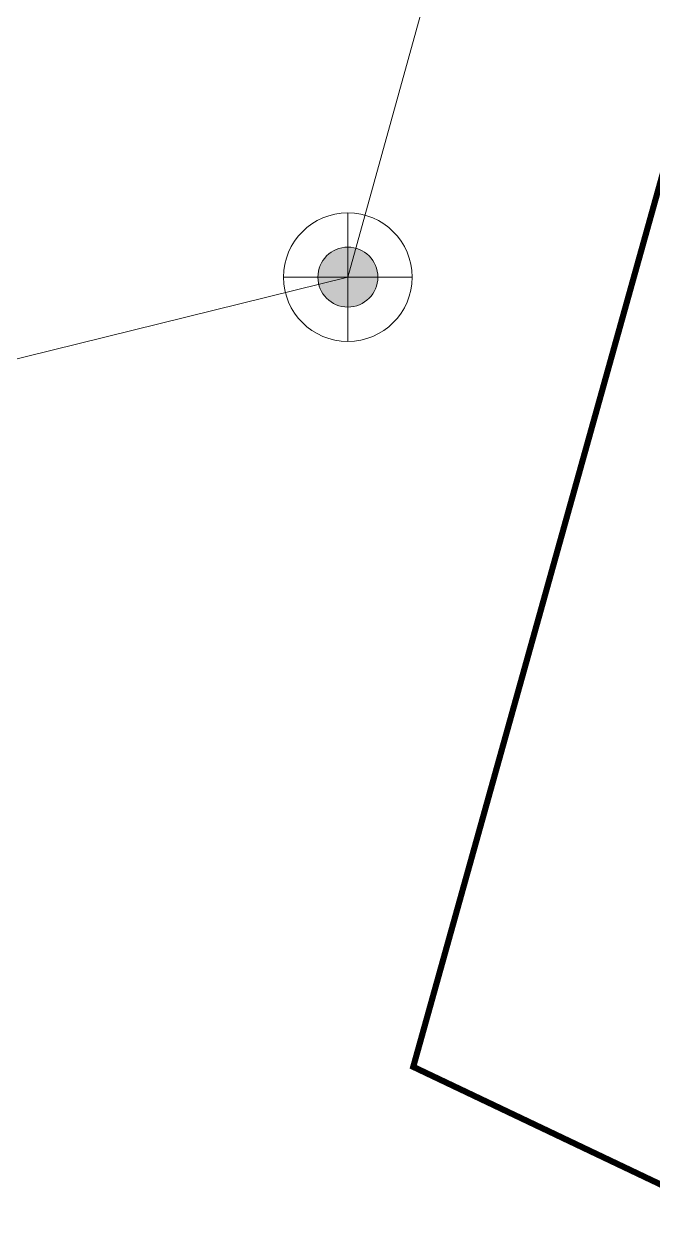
# Model space of a CAD drawing. Header units: inches. Extents: x 350994 to 353538, y 1581369 to 1583842.
# Drawn here: x 351246.37 to 351256.64, y 1582964.14 to 1582983.89 of the extents above; entities that cross this region are included whole.
import ezdxf

# ---------------------------------------------------------------- set-up
doc = ezdxf.new("R2010")
doc.units = ezdxf.units.IN
doc.header["$MEASUREMENT"] = 0
doc.linetypes.add('1', pattern=[0])
doc.linetypes.add('ACAD_ISO03W100', pattern=[30, 12, -18])
doc.layers.add('CW', color=94, linetype='1')
doc.layers.add('EP TF', color=5, linetype='Continuous')
doc.styles.get("Standard").update_dxf_attribs({"font": 'arial.ttf'})
doc.linetypes.add('SILT_FENCE', pattern='A,0.5,-0.2,["EP",Standard,S=0.1,R=0,X=-0.1,Y=-0.05],-0.2', length=0.9)

# ---------------------------------------------------------------- blocks, each defined once
blk = doc.blocks.new('EP1')
at = {"layer": 'EP TF', "lineweight": 5}
h = blk.add_hatch(color=252, dxfattribs=at)
edge = h.paths.add_edge_path()
edge.add_arc((351339.771, 1583222.914), 0.49, 0, 360)
at = {"layer": 'EP TF', "color": 252, "lineweight": 5}
for points in [[(351339.771, 1583223.964), (351339.771, 1583221.864)], [(351338.721, 1583222.914), (351340.821, 1583222.914)]]:
    blk.add_lwpolyline(points, dxfattribs=at)
for radius in [1.05, 0.49]:
    blk.add_circle((351339.771, 1583222.914), radius, dxfattribs=at)

msp = doc.modelspace()

# ---------------------------------------------------------------- linework, layer by layer
at = {"layer": 'CW', "linetype": 'ACAD_ISO03W100', "lineweight": 5, "ltscale": 0.1, "const_width": 0.1, "elevation": 114.158}
msp.add_lwpolyline([(351258.588, 1582987.836), (351286.48, 1583085.7), (351291.094, 1583102.44), (351294.389, 1583114.276), (351450.259, 1583070.875), (351507.125, 1583054.975), (351503.705, 1583044.431), (351504.897, 1583044.08), (351504.331, 1583041.51), (351502.915, 1583037.371), (351501.89, 1583035.267), (351500.761, 1583035.479), (351472.56, 1582950.674), (351449.694, 1582882.807), (351408.341, 1582900.103), (351277.37, 1582955.13), (351252.729, 1582966.854)], close=True, dxfattribs=at)
at = {"layer": 'EP TF', "color": 252, "linetype": 'SILT_FENCE', "lineweight": 5, "ltscale": 6, "elevation": 97.614}
msp.add_lwpolyline([(351334.549, 1583220.761), (351313.266, 1583201.604), (351299.568, 1583152.936), (351283.656, 1583095.413), (351267.659, 1583037.585), (351251.662, 1582979.757), (351198.881, 1582966.743), (351173.839, 1582964.511), (351151.773, 1582973.941), (351097.752, 1583012.032), (351096.541, 1583017.47)], dxfattribs=at)

# ---------------------------------------------------------------- block references
at = {"layer": 'EP TF', "color": 1, "lineweight": 5}
msp.add_blockref('EP1', (-88.11, -243.157), dxfattribs=at)

doc.saveas('drawing.dxf')
